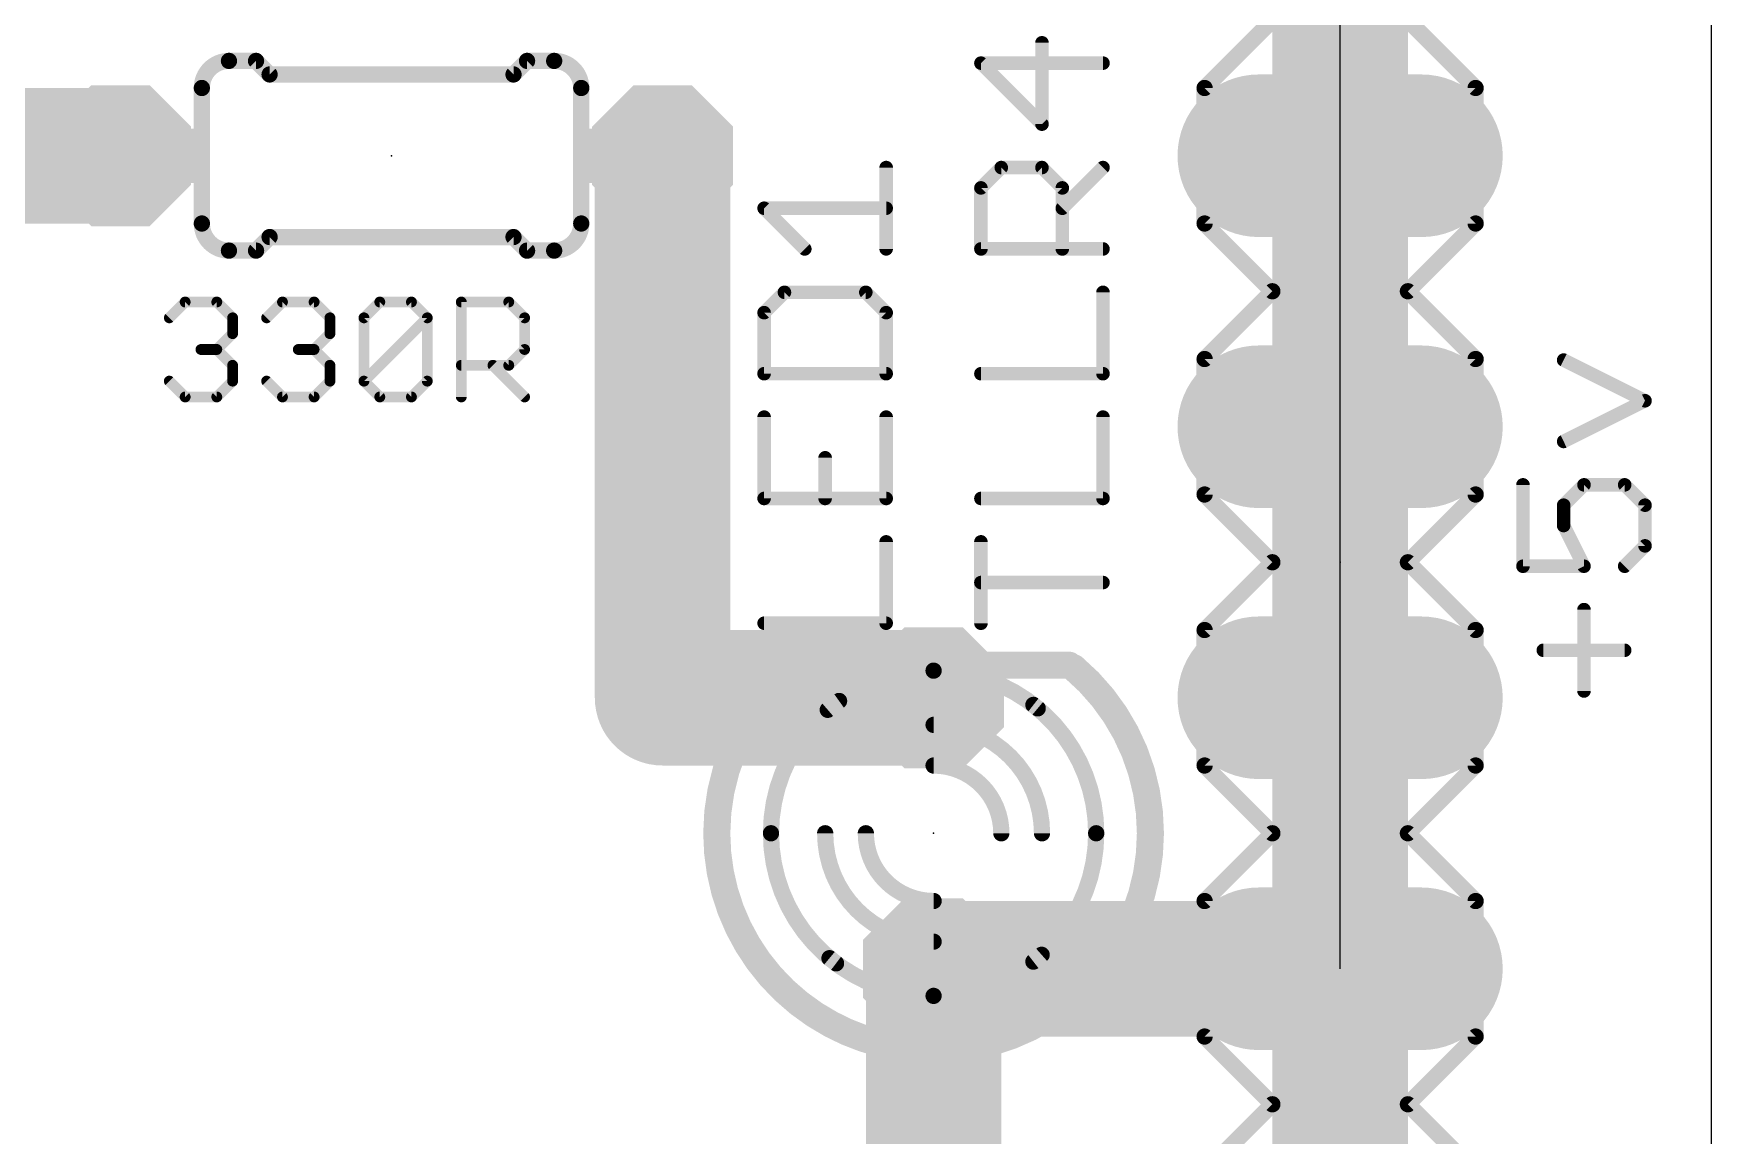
# Model space of a CAD drawing. Extents: x 14 to 39, y 7.1 to 47.
# Drawn here: x 23.31 to 39.04, y 20.03 to 30.36 of the extents above; entities that cross this region are included whole.
import ezdxf

# ---------------------------------------------------------------- set-up
doc = ezdxf.new("R2010")
doc.units = 0
for name, color, linetype in [('16', 175, 'CONTINUOUS'), ('17', 82, 'CONTINUOUS'), ('19', 53, 'CONTINUOUS'), ('20', 7, 'CONTINUOUS'), ('21', 253, 'CONTINUOUS'), ('23', 7, 'CONTINUOUS'), ('25', 253, 'CONTINUOUS'), ('27', 253, 'CONTINUOUS'), ('51', 253, 'CONTINUOUS')]:
    doc.layers.add(name, color=color, linetype=linetype)

# ---------------------------------------------------------------- blocks, each defined once
blk = doc.blocks.new('OCTAGONP')
at = {"const_width": 0.5}
blk.add_lwpolyline([(-0.25, -0.1036), (-0.25, 0.1036), (-0.1036, 0.25), (0.1036, 0.25), (0.25, 0.1036), (0.25, -0.1036), (0.1036, -0.25), (-0.1036, -0.25), (-0.25, -0.1036), (-0.25, 0.1036)], dxfattribs=at)
blk = doc.blocks.new('RECT')
blk.add_solid([(-0.5, -0.5), (0.5, -0.5), (-0.5, 0.5), (0.5, 0.5)])
blk = doc.blocks.new('LONGP100')
at = {"const_width": 1}
blk.add_lwpolyline([(-0.5, 0), (0.5, 0)], dxfattribs=at)
at = {"const_width": 0.5}
for points in [[(-0.5, 0.25, 1), (-0.5, -0.25)], [(0.5, -0.25, 1), (0.5, 0.25)]]:
    blk.add_lwpolyline(points, format="xyb", dxfattribs=at)

msp = doc.modelspace()

# ---------------------------------------------------------------- linework, layer by layer
at = {"layer": '16', "const_width": 1.27}
for points in [[(35.56, 16.51), (35.56, 34.29)], [(24.13, 29.21), (19.05, 29.21)], [(29.21, 24.13), (29.21, 29.21)], [(31.75, 24.13), (29.21, 24.13)], [(31.75, 19.05), (31.75, 21.59)], [(31.75, 21.59), (35.56, 21.59)]]:
    msp.add_lwpolyline(points, dxfattribs=at)
at = {"layer": '16', "const_width": 0.635}
for points in [[(24.13, 28.8925, 1), (24.13, 29.5275)], [(29.5275, 29.21, 1), (28.8925, 29.21)], [(29.21, 24.4475, 1), (29.21, 23.8125)], [(31.75, 23.8125, 1), (31.75, 24.4475)], [(28.8925, 24.13, 1), (29.5275, 24.13)], [(32.0675, 21.59, 1), (31.4325, 21.59)], [(31.75, 21.9075, 1), (31.75, 21.2725)], [(35.56, 21.2725, 1), (35.56, 21.9075)]]:
    msp.add_lwpolyline(points, format="xyb", dxfattribs=at)
at = {"layer": '19'}
for p, q in [((35.56, 29.21), (35.56, 31.75)), ((35.56, 26.67), (35.56, 29.21)), ((35.56, 24.13), (35.56, 26.67)), ((35.56, 21.59), (35.56, 24.13))]:
    msp.add_line(p, q, dxfattribs=at)
at = {"layer": '20'}
msp.add_line((39.04, 7.62), (39.04, 46.98), dxfattribs=at)
at = {"layer": '21', "const_width": 0.1524}
for points in [[(34.29, 29.845), (34.925, 30.48)], [(36.195, 30.48), (36.83, 29.845)], [(25.146, 30.099), (25.4, 30.099)], [(25.527, 29.972), (25.4, 30.099)], [(27.813, 29.972), (25.527, 29.972)], [(27.813, 29.972), (27.94, 30.099)], [(28.194, 30.099), (27.94, 30.099)], [(34.29, 28.575), (34.29, 29.845)], [(36.83, 29.845), (36.83, 28.575)], [(34.925, 27.94), (34.29, 28.575)], [(36.83, 28.575), (36.195, 27.94)], [(25.527, 28.448), (25.4, 28.321)], [(27.813, 28.448), (25.527, 28.448)], [(27.813, 28.448), (27.94, 28.321)], [(25.146, 28.321), (25.4, 28.321)], [(28.194, 28.321), (27.94, 28.321)], [(34.29, 27.305), (34.925, 27.94)], [(36.195, 27.94), (36.83, 27.305)], [(34.29, 26.035), (34.29, 27.305)], [(36.83, 27.305), (36.83, 26.035)], [(34.29, 26.035), (34.925, 25.4)], [(36.195, 25.4), (36.83, 26.035)], [(34.29, 24.765), (34.925, 25.4)], [(36.195, 25.4), (36.83, 24.765)], [(34.29, 23.495), (34.29, 24.765)], [(36.83, 24.765), (36.83, 23.495)], [(34.29, 23.495), (34.925, 22.86)], [(36.195, 22.86), (36.83, 23.495)], [(34.29, 22.225), (34.925, 22.86)], [(36.195, 22.86), (36.83, 22.225)], [(34.29, 20.955), (34.29, 22.225)], [(36.83, 22.225), (36.83, 20.955)], [(34.925, 20.32), (34.29, 20.955)], [(36.83, 20.955), (36.195, 20.32)], [(34.29, 19.685), (34.925, 20.32)], [(36.195, 20.32), (36.83, 19.685)]]:
    msp.add_lwpolyline(points, dxfattribs=at)
at = {"layer": '21'}
for points, const_width in [([(25.146, 30.099, 0.4142), (24.892, 29.845)], 0.1524), ([(25.146, 30.1371, 1), (25.146, 30.0609)], 0.0762), ([(25.146, 30.0609, 1), (25.146, 30.1371)], 0.0762), ([(25.4269, 30.1259, 1), (25.3731, 30.0721)], 0.0762), ([(25.4, 30.0609, 1), (25.4, 30.1371)], 0.0762), ([(25.527, 30.0101, 1), (25.527, 29.9339)], 0.0762), ([(25.5001, 29.9451, 1), (25.5539, 29.9989)], 0.0762), ([(27.7861, 29.9989, 1), (27.8399, 29.9451)], 0.0762), ([(27.813, 29.9339, 1), (27.813, 30.0101)], 0.0762), ([(27.94, 30.1371, 1), (27.94, 30.0609)], 0.0762), ([(27.9669, 30.0721, 1), (27.9131, 30.1259)], 0.0762), ([(28.448, 29.845, 0.4142), (28.194, 30.099)], 0.1524), ([(28.194, 30.1371, 1), (28.194, 30.0609)], 0.0762), ([(28.194, 30.0609, 1), (28.194, 30.1371)], 0.0762), ([(24.8539, 29.845, 1), (24.9301, 29.845)], 0.0762), ([(28.4099, 29.845, 1), (28.4861, 29.845)], 0.0762), ([(34.3281, 29.845, 1), (34.2519, 29.845)], 0.0762), ([(34.2631, 29.8719, 1), (34.3169, 29.8181)], 0.0762), ([(36.8681, 29.845, 1), (36.7919, 29.845)], 0.0762), ([(36.8031, 29.8181, 1), (36.8569, 29.8719)], 0.0762), ([(24.892, 28.575, 0.4142), (25.146, 28.321)], 0.1524), ([(24.9301, 28.575, 1), (24.8539, 28.575)], 0.0762), ([(28.194, 28.321, 0.4142), (28.448, 28.575)], 0.1524), ([(28.4861, 28.575, 1), (28.4099, 28.575)], 0.0762), ([(34.3169, 28.6019, 1), (34.2631, 28.5481)], 0.0762), ([(36.8569, 28.5481, 1), (36.8031, 28.6019)], 0.0762), ([(25.527, 28.4861, 1), (25.527, 28.4099)], 0.0762), ([(25.5539, 28.4211, 1), (25.5001, 28.4749)], 0.0762), ([(27.8399, 28.4749, 1), (27.7861, 28.4211)], 0.0762), ([(27.813, 28.4099, 1), (27.813, 28.4861)], 0.0762), ([(34.2519, 28.575, 1), (34.3281, 28.575)], 0.0762), ([(36.7919, 28.575, 1), (36.8681, 28.575)], 0.0762), ([(25.146, 28.3591, 1), (25.146, 28.2829)], 0.0762), ([(25.146, 28.2829, 1), (25.146, 28.3591)], 0.0762), ([(25.3731, 28.3479, 1), (25.4269, 28.2941)], 0.0762), ([(25.4, 28.2829, 1), (25.4, 28.3591)], 0.0762), ([(27.94, 28.3591, 1), (27.94, 28.2829)], 0.0762), ([(27.9131, 28.2941, 1), (27.9669, 28.3479)], 0.0762), ([(28.194, 28.3591, 1), (28.194, 28.2829)], 0.0762), ([(28.194, 28.2829, 1), (28.194, 28.3591)], 0.0762), ([(34.9519, 27.9131, 1), (34.8981, 27.9669)], 0.0762), ([(34.8981, 27.9131, 1), (34.9519, 27.9669)], 0.0762), ([(36.2219, 27.9669, 1), (36.1681, 27.9131)], 0.0762), ([(36.1681, 27.9669, 1), (36.2219, 27.9131)], 0.0762), ([(34.3281, 27.305, 1), (34.2519, 27.305)], 0.0762), ([(34.2631, 27.3319, 1), (34.3169, 27.2781)], 0.0762), ([(36.8681, 27.305, 1), (36.7919, 27.305)], 0.0762), ([(36.8031, 27.2781, 1), (36.8569, 27.3319)], 0.0762), ([(34.3169, 26.0619, 1), (34.2631, 26.0081)], 0.0762), ([(36.8569, 26.0081, 1), (36.8031, 26.0619)], 0.0762), ([(34.2519, 26.035, 1), (34.3281, 26.035)], 0.0762), ([(36.7919, 26.035, 1), (36.8681, 26.035)], 0.0762), ([(34.9519, 25.3731, 1), (34.8981, 25.4269)], 0.0762), ([(36.2219, 25.4269, 1), (36.1681, 25.3731)], 0.0762), ([(34.8981, 25.3731, 1), (34.9519, 25.4269)], 0.0762), ([(36.1681, 25.4269, 1), (36.2219, 25.3731)], 0.0762), ([(34.3281, 24.765, 1), (34.2519, 24.765)], 0.0762), ([(34.2631, 24.7919, 1), (34.3169, 24.7381)], 0.0762), ([(36.8681, 24.765, 1), (36.7919, 24.765)], 0.0762), ([(36.8031, 24.7381, 1), (36.8569, 24.7919)], 0.0762), ([(30.4491, 24.421, 0.2226), (29.718, 22.86)], 0.254), ([(30.4898, 24.3722, 1), (30.4084, 24.4698)], 0.127), ([(33.782, 22.86, 0.2206), (33.0626, 24.4112)], 0.254), ([(33.1036, 24.4597, 1), (33.0216, 24.3627)], 0.127), ([(30.8642, 24.1001, 0.2422), (30.226, 22.86)], 0.1524), ([(30.8863, 24.0691, 1), (30.8421, 24.1311)], 0.0762), ([(33.274, 22.86, 0.2315), (32.6856, 24.063)], 0.1524), ([(32.709, 24.0931, 1), (32.6622, 24.0329)], 0.0762), ([(34.2519, 23.495, 1), (34.3281, 23.495)], 0.0762), ([(34.3169, 23.5219, 1), (34.2631, 23.4681)], 0.0762), ([(36.7919, 23.495, 1), (36.8681, 23.495)], 0.0762), ([(36.8569, 23.4681, 1), (36.8031, 23.5219)], 0.0762), ([(29.718, 22.86, 0.277), (30.7938, 21.0671)], 0.254), ([(29.7815, 22.86, 1), (29.6545, 22.86)], 0.127), ([(32.7582, 21.0957, 0.2691), (33.782, 22.86)], 0.254), ([(33.8455, 22.86, 1), (33.7185, 22.86)], 0.127), ([(29.6545, 22.86, 1), (29.7815, 22.86)], 0.127), ([(30.226, 22.86, 0.2361), (30.8356, 21.6408)], 0.1524), ([(30.2641, 22.86, 1), (30.1879, 22.86)], 0.0762), ([(30.1879, 22.86, 1), (30.2641, 22.86)], 0.0762), ([(32.6856, 21.657, 0.2315), (33.274, 22.86)], 0.1524), ([(33.3121, 22.86, 1), (33.2359, 22.86)], 0.0762), ([(33.2359, 22.86, 1), (33.3121, 22.86)], 0.0762), ([(33.7185, 22.86, 1), (33.8455, 22.86)], 0.127), ([(34.9519, 22.8331, 1), (34.8981, 22.8869)], 0.0762), ([(34.8981, 22.8331, 1), (34.9519, 22.8869)], 0.0762), ([(36.2219, 22.8869, 1), (36.1681, 22.8331)], 0.0762), ([(36.1681, 22.8869, 1), (36.2219, 22.8331)], 0.0762), ([(34.3281, 22.225, 1), (34.2519, 22.225)], 0.0762), ([(34.2631, 22.2519, 1), (34.3169, 22.1981)], 0.0762), ([(36.8681, 22.225, 1), (36.7919, 22.225)], 0.0762), ([(36.8031, 22.1981, 1), (36.8569, 22.2519)], 0.0762), ([(30.8127, 21.6103, 1), (30.8585, 21.6713)], 0.0762), ([(32.6622, 21.6871, 1), (32.709, 21.6269)], 0.0762), ([(30.7639, 21.0111, 1), (30.8237, 21.1231)], 0.127), ([(32.7267, 21.1508, 1), (32.7897, 21.0406)], 0.127), ([(34.2519, 20.955, 1), (34.3281, 20.955)], 0.0762), ([(34.3169, 20.9819, 1), (34.2631, 20.9281)], 0.0762), ([(36.7919, 20.955, 1), (36.8681, 20.955)], 0.0762), ([(36.8569, 20.9281, 1), (36.8031, 20.9819)], 0.0762), ([(34.9519, 20.2931, 1), (34.8981, 20.3469)], 0.0762), ([(34.8981, 20.2931, 1), (34.9519, 20.3469)], 0.0762), ([(36.2219, 20.3469, 1), (36.1681, 20.2931)], 0.0762), ([(36.1681, 20.3469, 1), (36.2219, 20.2931)], 0.0762)]:
    msp.add_lwpolyline(points, format="xyb", dxfattribs=dict(at, const_width=const_width))
at = {"layer": '23'}
for p in [(26.67, 29.21), (35.56, 25.4), (31.75, 22.86)]:
    msp.add_point(p, dxfattribs=at)
at = {"layer": '25', "const_width": 0.127}
for points in [[(31.3055, 28.3367), (31.3055, 29.0993)], [(30.5429, 28.3367), (30.1615, 28.718)], [(30.1615, 28.718), (31.3055, 28.718)], [(30.3522, 27.9299), (30.1615, 27.7393)], [(31.1148, 27.9299), (30.3522, 27.9299)], [(31.3055, 27.7393), (31.1148, 27.9299)], [(30.1615, 27.7393), (30.1615, 27.1673)], [(31.3055, 27.1673), (31.3055, 27.7393)], [(30.1615, 27.1673), (31.3055, 27.1673)], [(30.1615, 26.7605), (30.1615, 25.9979)], [(31.3055, 25.9979), (31.3055, 26.7605)], [(30.7335, 25.9979), (30.7335, 26.3792)], [(30.1615, 25.9979), (31.3055, 25.9979)], [(31.3055, 24.8285), (31.3055, 25.5912)], [(30.1615, 24.8285), (31.3055, 24.8285)]]:
    msp.add_lwpolyline(points, dxfattribs=at)
at = {"layer": '25', "const_width": 0.0635}
for points in [[(31.3373, 29.0993, 1), (31.2738, 29.0993)], [(30.1615, 28.7498, 1), (30.1615, 28.6863)], [(30.184, 28.7405, 1), (30.1391, 28.6956)], [(31.3055, 28.6863, 1), (31.3055, 28.7498)], [(30.5204, 28.3142, 1), (30.5653, 28.3591)], [(31.2738, 28.3367, 1), (31.3373, 28.3367)], [(30.3522, 27.9617, 1), (30.3522, 27.8982)], [(30.3746, 27.9075, 1), (30.3297, 27.9524)], [(31.1373, 27.9524, 1), (31.0924, 27.9075)], [(31.1148, 27.8982, 1), (31.1148, 27.9617)], [(30.1933, 27.7393, 1), (30.1298, 27.7393)], [(30.1391, 27.7617, 1), (30.184, 27.7168)], [(31.3373, 27.7393, 1), (31.2738, 27.7393)], [(31.283, 27.7168, 1), (31.328, 27.7617)], [(30.1615, 27.199, 1), (30.1615, 27.1355)], [(31.3055, 27.1355, 1), (31.3055, 27.199)], [(30.1298, 27.1673, 1), (30.1933, 27.1673)], [(31.2738, 27.1673, 1), (31.3373, 27.1673)], [(30.1933, 26.7605, 1), (30.1298, 26.7605)], [(31.3373, 26.7605, 1), (31.2738, 26.7605)], [(30.7653, 26.3792, 1), (30.7018, 26.3792)], [(30.1615, 26.0296, 1), (30.1615, 25.9661)], [(30.1298, 25.9979, 1), (30.1933, 25.9979)], [(30.7018, 25.9979, 1), (30.7653, 25.9979)], [(31.2738, 25.9979, 1), (31.3373, 25.9979)], [(31.3055, 25.9661, 1), (31.3055, 26.0296)], [(31.3373, 25.5912, 1), (31.2738, 25.5912)], [(30.1615, 24.8603, 1), (30.1615, 24.7968)], [(31.2738, 24.8285, 1), (31.3373, 24.8285)], [(31.3055, 24.7968, 1), (31.3055, 24.8603)]]:
    msp.add_lwpolyline(points, format="xyb", dxfattribs=at)
at = {"layer": '27'}
for points, const_width in [([(32.7655, 29.5061), (32.7655, 30.2687)], 0.127), ([(33.3375, 30.0781), (32.1935, 30.0781)], 0.127), ([(32.1935, 30.0781), (32.7655, 29.5061)], 0.127), ([(32.1935, 28.9087), (32.3842, 29.0993)], 0.127), ([(32.3842, 29.0993), (32.7655, 29.0993)], 0.127), ([(32.7655, 29.0993), (32.9562, 28.9087)], 0.127), ([(32.9562, 28.718), (33.3375, 29.0993)], 0.127), ([(32.1935, 28.3367), (32.1935, 28.9087)], 0.127), ([(32.9562, 28.9087), (32.9562, 28.3367)], 0.127), ([(33.3375, 28.3367), (32.1935, 28.3367)], 0.127), ([(33.3375, 27.1673), (33.3375, 27.9299)], 0.127), ([(24.5872, 27.6909), (24.7355, 27.8392)], 0.1016), ([(24.7355, 27.8392), (25.0321, 27.8392)], 0.1016), ([(25.0321, 27.8392), (25.1804, 27.6909)], 0.1016), ([(25.4993, 27.6909), (25.6476, 27.8392)], 0.1016), ([(25.6476, 27.8392), (25.9442, 27.8392)], 0.1016), ([(25.9442, 27.8392), (26.0925, 27.6909)], 0.1016), ([(26.4115, 27.6909), (26.5598, 27.8392)], 0.1016), ([(26.5598, 27.8392), (26.8563, 27.8392)], 0.1016), ([(26.8563, 27.8392), (27.0046, 27.6909)], 0.1016), ([(27.3236, 26.9494), (27.3236, 27.8392)], 0.1016), ([(27.3236, 27.8392), (27.7685, 27.8392)], 0.1016), ([(27.7685, 27.8392), (27.9168, 27.6909)], 0.1016), ([(25.1804, 27.6909), (25.1804, 27.5426)], 0.1016), ([(26.0925, 27.6909), (26.0925, 27.5426)], 0.1016), ([(26.4115, 27.0977), (26.4115, 27.6909)], 0.1016), ([(26.4115, 27.0977), (27.0046, 27.6909)], 0.1016), ([(27.0046, 27.6909), (27.0046, 27.0977)], 0.1016), ([(27.9168, 27.6909), (27.9168, 27.3943)], 0.1016), ([(25.1804, 27.5426), (25.0321, 27.3943)], 0.1016), ([(26.0925, 27.5426), (25.9442, 27.3943)], 0.1016), ([(25.0321, 27.3943), (24.8838, 27.3943)], 0.1016), ([(25.0321, 27.3943), (25.1804, 27.246)], 0.1016), ([(25.9442, 27.3943), (25.7959, 27.3943)], 0.1016), ([(25.9442, 27.3943), (26.0925, 27.246)], 0.1016), ([(27.9168, 27.3943), (27.7685, 27.246)], 0.1016), ([(25.1804, 27.246), (25.1804, 27.0977)], 0.1016), ([(26.0925, 27.246), (26.0925, 27.0977)], 0.1016), ([(27.7685, 27.246), (27.3236, 27.246)], 0.1016), ([(27.6202, 27.246), (27.9168, 26.9494)], 0.1016), ([(32.1935, 27.1673), (33.3375, 27.1673)], 0.127), ([(38.4175, 26.9136), (37.6549, 27.2949)], 0.127), ([(24.7355, 26.9494), (24.5872, 27.0977)], 0.1016), ([(25.1804, 27.0977), (25.0321, 26.9494)], 0.1016), ([(25.6476, 26.9494), (25.4993, 27.0977)], 0.1016), ([(26.0925, 27.0977), (25.9442, 26.9494)], 0.1016), ([(26.5598, 26.9494), (26.4115, 27.0977)], 0.1016), ([(27.0046, 27.0977), (26.8563, 26.9494)], 0.1016), ([(25.0321, 26.9494), (24.7355, 26.9494)], 0.1016), ([(25.9442, 26.9494), (25.6476, 26.9494)], 0.1016), ([(26.8563, 26.9494), (26.5598, 26.9494)], 0.1016), ([(37.6549, 26.5323), (38.4175, 26.9136)], 0.127), ([(33.3375, 25.9979), (33.3375, 26.7605)], 0.127), ([(37.2735, 26.1255), (37.2735, 25.3629)], 0.127), ([(37.6549, 25.9349), (37.8455, 26.1255)], 0.127), ([(37.8455, 26.1255), (38.2268, 26.1255)], 0.127), ([(38.2268, 26.1255), (38.4175, 25.9349)], 0.127), ([(32.1935, 25.9979), (33.3375, 25.9979)], 0.127), ([(37.6549, 25.7442), (37.6549, 25.9349)], 0.127), ([(38.4175, 25.9349), (38.4175, 25.5536)], 0.127), ([(37.8455, 25.3629), (37.6549, 25.7442)], 0.127), ([(32.1935, 24.8285), (32.1935, 25.5912)], 0.127), ([(38.4175, 25.5536), (38.2268, 25.3629)], 0.127), ([(37.2735, 25.3629), (37.8455, 25.3629)], 0.127), ([(33.3375, 25.2098), (32.1935, 25.2098)], 0.127), ([(37.8455, 24.1935), (37.8455, 24.9562)], 0.127), ([(37.4642, 24.5748), (38.2268, 24.5748)], 0.127)]:
    msp.add_lwpolyline(points, dxfattribs=dict(at, const_width=const_width))
for points, const_width in [([(32.7973, 30.2687, 1), (32.7338, 30.2687)], 0.0635), ([(32.1935, 30.1098, 1), (32.1935, 30.0463)], 0.0635), ([(32.216, 30.1005, 1), (32.1711, 30.0556)], 0.0635), ([(33.3375, 30.0463, 1), (33.3375, 30.1098)], 0.0635), ([(32.7338, 29.5061, 1), (32.7973, 29.5061)], 0.0635), ([(32.7431, 29.4836, 1), (32.788, 29.5285)], 0.0635), ([(32.3842, 29.1311, 1), (32.3842, 29.0676)], 0.0635), ([(32.4066, 29.0769, 1), (32.3617, 29.1218)], 0.0635), ([(32.788, 29.1218, 1), (32.7431, 29.0769)], 0.0635), ([(32.7655, 29.0676, 1), (32.7655, 29.1311)], 0.0635), ([(33.36, 29.0769, 1), (33.315, 29.1218)], 0.0635), ([(32.2253, 28.9087, 1), (32.1618, 28.9087)], 0.0635), ([(32.1711, 28.9311, 1), (32.216, 28.8862)], 0.0635), ([(32.9879, 28.9087, 1), (32.9244, 28.9087)], 0.0635), ([(32.9337, 28.8862, 1), (32.9786, 28.9311)], 0.0635), ([(32.9337, 28.7405, 1), (32.9786, 28.6956)], 0.0635), ([(32.1935, 28.3684, 1), (32.1935, 28.3049)], 0.0635), ([(32.1618, 28.3367, 1), (32.2253, 28.3367)], 0.0635), ([(32.9244, 28.3367, 1), (32.9879, 28.3367)], 0.0635), ([(33.3375, 28.3049, 1), (33.3375, 28.3684)], 0.0635), ([(33.3693, 27.9299, 1), (33.3057, 27.9299)], 0.0635), ([(24.7355, 27.8646, 1), (24.7355, 27.8138)], 0.0508), ([(24.7535, 27.8212, 1), (24.7175, 27.8571)], 0.0508), ([(25.05, 27.8571, 1), (25.0141, 27.8212)], 0.0508), ([(25.0321, 27.8138, 1), (25.0321, 27.8646)], 0.0508), ([(25.6476, 27.8646, 1), (25.6476, 27.8138)], 0.0508), ([(25.6656, 27.8212, 1), (25.6297, 27.8571)], 0.0508), ([(25.9622, 27.8571, 1), (25.9262, 27.8212)], 0.0508), ([(25.9442, 27.8138, 1), (25.9442, 27.8646)], 0.0508), ([(26.5598, 27.8646, 1), (26.5598, 27.8138)], 0.0508), ([(26.5777, 27.8212, 1), (26.5418, 27.8571)], 0.0508), ([(26.8743, 27.8571, 1), (26.8384, 27.8212)], 0.0508), ([(26.8563, 27.8138, 1), (26.8563, 27.8646)], 0.0508), ([(27.349, 27.8392, 1), (27.2982, 27.8392)], 0.0508), ([(27.3236, 27.8646, 1), (27.3236, 27.8138)], 0.0508), ([(27.7864, 27.8571, 1), (27.7505, 27.8212)], 0.0508), ([(27.7685, 27.8138, 1), (27.7685, 27.8646)], 0.0508), ([(24.5692, 27.7088, 1), (24.6052, 27.6729)], 0.0508), ([(25.2058, 27.6909, 1), (25.155, 27.6909)], 0.0508), ([(25.1624, 27.6729, 1), (25.1983, 27.7088)], 0.0508), ([(25.4814, 27.7088, 1), (25.5173, 27.6729)], 0.0508), ([(26.1179, 27.6909, 1), (26.0671, 27.6909)], 0.0508), ([(26.0745, 27.6729, 1), (26.1105, 27.7088)], 0.0508), ([(26.4369, 27.6909, 1), (26.3861, 27.6909)], 0.0508), ([(26.3935, 27.7088, 1), (26.4294, 27.6729)], 0.0508), ([(27.03, 27.6909, 1), (26.9792, 27.6909)], 0.0508), ([(27.0226, 27.6729, 1), (26.9867, 27.7088)], 0.0508), ([(26.9867, 27.6729, 1), (27.0226, 27.7088)], 0.0508), ([(27.9422, 27.6909, 1), (27.8914, 27.6909)], 0.0508), ([(27.8988, 27.6729, 1), (27.9347, 27.7088)], 0.0508), ([(25.155, 27.5426, 1), (25.2058, 27.5426)], 0.0508), ([(25.1983, 27.5246, 1), (25.1624, 27.5605)], 0.0508), ([(26.0671, 27.5426, 1), (26.1179, 27.5426)], 0.0508), ([(26.1105, 27.5246, 1), (26.0745, 27.5605)], 0.0508), ([(24.8838, 27.4197, 1), (24.8838, 27.3689)], 0.0508), ([(25.05, 27.4122, 1), (25.0141, 27.3763)], 0.0508), ([(25.0141, 27.4122, 1), (25.05, 27.3763)], 0.0508), ([(25.0321, 27.3689, 1), (25.0321, 27.4197)], 0.0508), ([(25.7959, 27.4197, 1), (25.7959, 27.3689)], 0.0508), ([(25.9622, 27.4122, 1), (25.9262, 27.3763)], 0.0508), ([(25.9262, 27.4122, 1), (25.9622, 27.3763)], 0.0508), ([(25.9442, 27.3689, 1), (25.9442, 27.4197)], 0.0508), ([(27.8914, 27.3943, 1), (27.9422, 27.3943)], 0.0508), ([(27.9347, 27.3763, 1), (27.8988, 27.4122)], 0.0508), ([(25.2058, 27.246, 1), (25.155, 27.246)], 0.0508), ([(25.1624, 27.228, 1), (25.1983, 27.2639)], 0.0508), ([(26.1179, 27.246, 1), (26.0671, 27.246)], 0.0508), ([(26.0745, 27.228, 1), (26.1105, 27.2639)], 0.0508), ([(27.3236, 27.2714, 1), (27.3236, 27.2206)], 0.0508), ([(27.6381, 27.2639, 1), (27.6022, 27.228)], 0.0508), ([(27.7505, 27.2639, 1), (27.7864, 27.228)], 0.0508), ([(27.7685, 27.2206, 1), (27.7685, 27.2714)], 0.0508), ([(32.1935, 27.199, 1), (32.1935, 27.1355)], 0.0635), ([(33.3375, 27.1355, 1), (33.3375, 27.199)], 0.0635), ([(37.669, 27.3233, 1), (37.6407, 27.2665)], 0.0635), ([(24.6052, 27.1157, 1), (24.5692, 27.0797)], 0.0508), ([(25.155, 27.0977, 1), (25.2058, 27.0977)], 0.0508), ([(25.1983, 27.0797, 1), (25.1624, 27.1157)], 0.0508), ([(25.5173, 27.1157, 1), (25.4814, 27.0797)], 0.0508), ([(26.0671, 27.0977, 1), (26.1179, 27.0977)], 0.0508), ([(26.1105, 27.0797, 1), (26.0745, 27.1157)], 0.0508), ([(26.4294, 27.1157, 1), (26.3935, 27.0797)], 0.0508), ([(26.3935, 27.1157, 1), (26.4294, 27.0797)], 0.0508), ([(26.3861, 27.0977, 1), (26.4369, 27.0977)], 0.0508), ([(26.9792, 27.0977, 1), (27.03, 27.0977)], 0.0508), ([(27.0226, 27.0797, 1), (26.9867, 27.1157)], 0.0508), ([(33.3057, 27.1673, 1), (33.3693, 27.1673)], 0.0635), ([(24.7355, 26.9748, 1), (24.7355, 26.924)], 0.0508), ([(24.7175, 26.9314, 1), (24.7535, 26.9674)], 0.0508), ([(25.0141, 26.9674, 1), (25.05, 26.9314)], 0.0508), ([(25.0321, 26.924, 1), (25.0321, 26.9748)], 0.0508), ([(25.6476, 26.9748, 1), (25.6476, 26.924)], 0.0508), ([(25.6297, 26.9314, 1), (25.6656, 26.9674)], 0.0508), ([(25.9262, 26.9674, 1), (25.9622, 26.9314)], 0.0508), ([(25.9442, 26.924, 1), (25.9442, 26.9748)], 0.0508), ([(26.5598, 26.9748, 1), (26.5598, 26.924)], 0.0508), ([(26.5418, 26.9314, 1), (26.5777, 26.9674)], 0.0508), ([(26.8384, 26.9674, 1), (26.8743, 26.9314)], 0.0508), ([(26.8563, 26.924, 1), (26.8563, 26.9748)], 0.0508), ([(27.2982, 26.9494, 1), (27.349, 26.9494)], 0.0508), ([(27.8988, 26.9314, 1), (27.9347, 26.9674)], 0.0508), ([(38.4317, 26.8852, 1), (38.4033, 26.942)], 0.0635), ([(38.4033, 26.8852, 1), (38.4317, 26.942)], 0.0635), ([(33.3693, 26.7605, 1), (33.3057, 26.7605)], 0.0635), ([(37.6407, 26.5607, 1), (37.669, 26.5039)], 0.0635), ([(37.3053, 26.1255, 1), (37.2418, 26.1255)], 0.0635), ([(37.8455, 26.1573, 1), (37.8455, 26.0938)], 0.0635), ([(37.868, 26.1031, 1), (37.8231, 26.148)], 0.0635), ([(38.2493, 26.148, 1), (38.2044, 26.1031)], 0.0635), ([(38.2268, 26.0938, 1), (38.2268, 26.1573)], 0.0635), ([(32.1935, 26.0296, 1), (32.1935, 25.9661)], 0.0635), ([(33.3057, 25.9979, 1), (33.3693, 25.9979)], 0.0635), ([(33.3375, 25.9661, 1), (33.3375, 26.0296)], 0.0635), ([(37.6866, 25.9349, 1), (37.6231, 25.9349)], 0.0635), ([(37.6324, 25.9573, 1), (37.6773, 25.9124)], 0.0635), ([(38.4493, 25.9349, 1), (38.3858, 25.9349)], 0.0635), ([(38.395, 25.9124, 1), (38.44, 25.9573)], 0.0635), ([(37.6832, 25.7584, 1), (37.6265, 25.73)], 0.0635), ([(32.2253, 25.5912, 1), (32.1618, 25.5912)], 0.0635), ([(37.6231, 25.7442, 1), (37.6866, 25.7442)], 0.0635), ([(38.3858, 25.5536, 1), (38.4493, 25.5536)], 0.0635), ([(38.44, 25.5311, 1), (38.395, 25.576)], 0.0635), ([(37.2735, 25.3946, 1), (37.2735, 25.3311)], 0.0635), ([(37.2418, 25.3629, 1), (37.3053, 25.3629)], 0.0635), ([(37.8171, 25.3487, 1), (37.8739, 25.3771)], 0.0635), ([(37.8455, 25.3311, 1), (37.8455, 25.3946)], 0.0635), ([(38.2044, 25.3853, 1), (38.2493, 25.3404)], 0.0635), ([(32.1935, 25.2416, 1), (32.1935, 25.1781)], 0.0635), ([(33.3375, 25.1781, 1), (33.3375, 25.2416)], 0.0635), ([(37.8773, 24.9562, 1), (37.8138, 24.9562)], 0.0635), ([(32.1618, 24.8285, 1), (32.2253, 24.8285)], 0.0635), ([(37.4642, 24.6066, 1), (37.4642, 24.5431)], 0.0635), ([(38.2268, 24.5431, 1), (38.2268, 24.6066)], 0.0635), ([(37.8138, 24.1935, 1), (37.8773, 24.1935)], 0.0635)]:
    msp.add_lwpolyline(points, format="xyb", dxfattribs=dict(at, const_width=const_width))
at = {"layer": '51'}
for points, const_width in [([(24.892, 28.575), (24.892, 29.845)], 0.1524), ([(28.448, 28.575), (28.448, 29.845)], 0.1524), ([(24.13, 29.21), (24.638, 29.21)], 0.508), ([(29.21, 29.21), (28.702, 29.21)], 0.508), ([(33.02, 24.4348), (30.48, 24.4348)], 0.254)]:
    msp.add_lwpolyline(points, dxfattribs=dict(at, const_width=const_width))
for points, const_width in [([(24.9301, 29.845, 1), (24.8539, 29.845)], 0.0762), ([(28.4861, 29.845, 1), (28.4099, 29.845)], 0.0762), ([(24.13, 29.337, 1), (24.13, 29.083)], 0.254), ([(24.638, 29.083, 1), (24.638, 29.337)], 0.254), ([(28.702, 29.337, 1), (28.702, 29.083)], 0.254), ([(29.21, 29.083, 1), (29.21, 29.337)], 0.254), ([(24.8539, 28.575, 1), (24.9301, 28.575)], 0.0762), ([(28.4099, 28.575, 1), (28.4861, 28.575)], 0.0762), ([(30.48, 24.4983, 1), (30.48, 24.3713)], 0.127), ([(33.02, 24.3713, 1), (33.02, 24.4983)], 0.127), ([(31.75, 24.384, 0.179), (30.7582, 24.0171)], 0.1524), ([(32.7256, 24.0308, 0.1754), (31.75, 24.384)], 0.1524), ([(31.75, 24.4221, 1), (31.75, 24.3459)], 0.0762), ([(31.75, 24.3459, 1), (31.75, 24.4221)], 0.0762), ([(30.7334, 24.046, 1), (30.783, 23.9882)], 0.0762), ([(32.7012, 24.0015, 1), (32.75, 24.0601)], 0.0762), ([(32.766, 22.86, 0.4142), (31.75, 23.876)], 0.1524), ([(31.75, 23.9141, 1), (31.75, 23.8379)], 0.0762), ([(32.385, 22.86, 0.4142), (31.75, 23.495)], 0.1524), ([(31.75, 23.5331, 1), (31.75, 23.4569)], 0.0762), ([(30.734, 22.86, 0.4142), (31.75, 21.844)], 0.1524), ([(30.7721, 22.86, 1), (30.6959, 22.86)], 0.0762), ([(31.115, 22.86, 0.4142), (31.75, 22.225)], 0.1524), ([(31.1531, 22.86, 1), (31.0769, 22.86)], 0.0762), ([(32.3469, 22.86, 1), (32.4231, 22.86)], 0.0762), ([(32.7279, 22.86, 1), (32.8041, 22.86)], 0.0762), ([(31.75, 22.1869, 1), (31.75, 22.2631)], 0.0762), ([(31.75, 21.8059, 1), (31.75, 21.8821)], 0.0762), ([(30.7744, 21.6892, 0.1754), (31.75, 21.336)], 0.1524), ([(30.7988, 21.7185, 1), (30.75, 21.6599)], 0.0762), ([(31.75, 21.336, 0.1837), (32.7625, 21.7209)], 0.1524), ([(32.7878, 21.6924, 1), (32.7372, 21.7494)], 0.0762), ([(31.75, 21.3741, 1), (31.75, 21.2979)], 0.0762), ([(31.75, 21.2979, 1), (31.75, 21.3741)], 0.0762), ([(31.75, 20.828, 0.1388), (32.815, 21.1294)], 0.254), ([(32.8483, 21.0753, 1), (32.7817, 21.1835)], 0.127), ([(30.7866, 21.0709, 0.1241), (31.75, 20.828)], 0.254), ([(30.8167, 21.1268, 1), (30.7565, 21.015)], 0.127), ([(31.75, 20.8915, 1), (31.75, 20.7645)], 0.127), ([(31.75, 20.7645, 1), (31.75, 20.8915)], 0.127)]:
    msp.add_lwpolyline(points, format="xyb", dxfattribs=dict(at, const_width=const_width))

# ---------------------------------------------------------------- block references
at = {"layer": '17'}
for name, p, xscale, yscale, rotation in [('LONGP100', (35.56, 29.21), 1.524, 1.524, 180), ('LONGP100', (35.56, 29.21), 1.524, 1.524, 180), ('LONGP100', (35.56, 26.67), 1.524, 1.524, 180), ('LONGP100', (35.56, 26.67), 1.524, 1.524, 180), ('LONGP100', (35.56, 24.13), 1.524, 1.524, 180), ('LONGP100', (35.56, 24.13), 1.524, 1.524, 180), ('OCTAGONP', (31.75, 24.13), 1.3208, 1.3208, 90), ('OCTAGONP', (31.75, 24.13), 1.3208, 1.3208, 90), ('LONGP100', (35.56, 21.59), 1.524, 1.524, 180), ('LONGP100', (35.56, 21.59), 1.524, 1.524, 180), ('OCTAGONP', (31.75, 21.59), 1.3208, 1.3208, 90), ('OCTAGONP', (31.75, 21.59), 1.3208, 1.3208, 90)]:
    msp.add_blockref(name, p, dxfattribs=dict(at, xscale=xscale, yscale=yscale, rotation=rotation))
at = {"layer": '17', "xscale": 1.3208, "yscale": 1.3208}
for p in [(24.13, 29.21), (24.13, 29.21), (29.21, 29.21), (29.21, 29.21)]:
    msp.add_blockref('OCTAGONP', p, dxfattribs=at)
at = {"layer": '51', "xscale": 0.254, "yscale": 0.508}
for p in [(24.765, 29.21), (28.575, 29.21)]:
    msp.add_blockref('RECT', p, dxfattribs=at)
at = {"layer": '51', "xscale": 0.508, "yscale": 0.508, "rotation": 90}
for p in [(35.56, 29.21), (35.56, 26.67), (35.56, 24.13), (35.56, 21.59)]:
    msp.add_blockref('RECT', p, dxfattribs=at)

doc.saveas('drawing.dxf')
